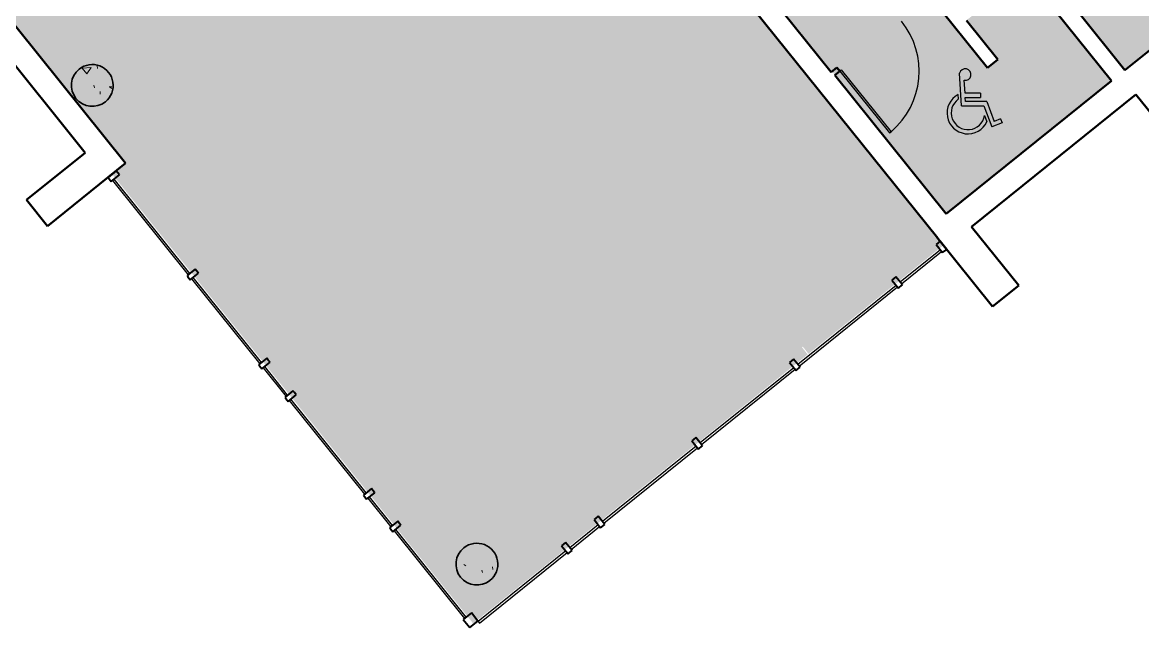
# Model space of a CAD drawing. Extents: x 69237155 to 69239788, y 27657308 to 27659623.
# Drawn here: x 69238387 to 69238923, y 27657689 to 27657979 of the extents above; entities that cross this region are included whole.
import ezdxf

# ---------------------------------------------------------------- set-up
doc = ezdxf.new("R2010")
doc.units = 0
doc.header["$LTSCALE"] = 100
doc.header["$MEASUREMENT"] = 0
doc.layers.get('0').update_dxf_attribs({"linetype": 'CONTINUOUS'})
for name, color, linetype in [('A-COLS', 5, 'CONTINUOUS'), ('A-DOOR', 2, 'CONTINUOUS'), ('A-GLAZ', 1, 'CONTINUOUS'), ('A-IDEN-ICON', 4, 'CONTINUOUS'), ('A-WALL', 5, 'CONTINUOUS'), ('Rooms-Category-Color', 7, 'CONTINUOUS'), ('Rooms-College-Color', 7, 'CONTINUOUS'), ('Rooms-Department-Color', 7, 'CONTINUOUS'), ('Rooms-Division-Color', 7, 'CONTINUOUS')]:
    doc.layers.add(name, color=color, linetype=linetype)

# ---------------------------------------------------------------- blocks, each defined once
blk = doc.blocks.new('Panel Door2 - Panel Door_3_-2_ x 7_-8_-5162429-LEVEL 5')
at = {"layer": 'A-DOOR', "color": 7}
for p, q in [((18, 1.06), (18, 39.05)), ((19, 39.05), (18, 39.05)), ((19, 1.06), (19, 39.05)), ((19, 1.06), (18, 1.06))]:
    blk.add_line(p, q, dxfattribs=at)
at = {"layer": 'A-DOOR', "lineweight": 25}
blk.add_arc((19, 1.06), 38, 91.508, 180, dxfattribs=at)
blk = doc.blocks.new('CPHC')
for p, q in [((5.49, 8), (5.01, 15.77)), ((6.31, 11), (6.12, 14.1)), ((10, 11), (6.31, 11)), ((10, 11), (10, 10)), ((4.7, 9.57), (4.63, 10.7)), ((6.37, 10), (10, 10)), ((6.43, 9), (6.37, 10)), ((11.48, 9), (6.43, 9)), ((11.48, 9), (13.31, 4.28)), ((5.49, 8), (10.79, 8)), ((10.79, 8), (12.74, 2.99)), ((10.95, 5.66), (11.53, 4.17)), ((15.18, 3.93), (12.74, 2.99)), ((14.82, 4.87), (13.31, 4.28)), ((14.82, 4.87), (15.18, 3.93))]:
    blk.add_line(p, q)
for centre, radius, start, end in [((6.35, 15.46), 1.38, 260.2584, 166.6451), ((7, 6.3), 5, 118.3454, 334.8586), ((7, 6.3), 4, 125.1719, 350.8537)]:
    blk.add_arc(centre, radius, start, end)

msp = doc.modelspace()

# ---------------------------------------------------------------- hatches: boundary and pattern name
at = {"layer": 'A-COLS', "lineweight": 5}
h = msp.add_hatch(dxfattribs=at)
h.set_pattern_fill('FP_26', color=256, angle=-51.2071, style=0, pattern_type=2)
h.set_pattern_definition([(8.793, (69237985.663, 27658391.618), (19.1337, -19.9577), [2.88, -31.68]), (313.793, (69237985.663, 27658391.618), (15.0201, 25.2405), [2.304, -25.344]), (59.244, (69237987.257, 27658389.955), (34.1539, 5.2822), [2.448, -26.924]), (4.977, (69237990.723, 27658397.396), (26.6445, -31.7803), [4.32, -47.52]), (55.429, (69237992.943, 27658394.748), (51.6444, 4.4977), [3.671, -40.386]), (309.977, (69237990.723, 27658397.396), (51.6445, 4.4976), [3.456, -38.016]), (339.793, (69237992.347, 27658393.422), (7.059, -26.7316), [2.88, -31.68]), (284.793, (69237992.347, 27658393.422), (25.3737, 14.7939), [2.304, -25.344]), (30.244, (69237992.935, 27658391.195), (32.4325, -11.9383), [2.448, -26.924]), (356.2929, (69237985.663, 27658391.618), (8.77226, 9.3093), [1.267, -23.77, 1.267, -24.461, -25.44]), (356.2929, (69237985.663, 27658391.618), (8.77226, 9.3093), [-50.765, 1.267, -24.173]), (326.293, (69237985.663, 27658391.618), (17.57708, 4.7394), [1.267, -13.402, 1.267, -23.194, -9.696]), (326.293, (69237985.663, 27658391.618), (17.57708, 4.7394), [-39.13, 1.267, -8.429]), (286.2929, (69237979.221, 27658397.259), (14.85184, -14.15585), [1.267, -8.333, 1.267, -28.685, -39.744]), (286.2929, (69237979.221, 27658397.259), (14.85184, -14.15585), [-39.552, 1.267, -38.477]), (276.293, (69237976.332, 27658399.79), (19.3809, -11.8611), [1.267, -11.213, 1.267, -18.624, -28.224]), (276.293, (69237976.332, 27658399.79), (19.3809, -11.8611), [-32.371, 1.267, -26.957])])
h.paths.add_polyline_path([(69238413.22, 27657941.7), (69238414.84, 27657940.37), (69238416.7, 27657939.42), (69238418.71, 27657938.87), (69238420.8, 27657938.75), (69238422.87, 27657939.07), (69238424.82, 27657939.81), (69238426.58, 27657940.95), (69238428.06, 27657942.42), (69238429.21, 27657944.17), (69238429.96, 27657946.12), (69238430.3, 27657948.18), (69238430.2, 27657950.27), (69238429.66, 27657952.29), (69238428.72, 27657954.16), (69238427.41, 27657955.79), (69238425.79, 27657957.11), (69238423.93, 27657958.06), (69238421.91, 27657958.61), (69238419.83, 27657958.73), (69238417.76, 27657958.41), (69238415.81, 27657957.67), (69238414.05, 27657956.53), (69238412.56, 27657955.06), (69238411.42, 27657953.31), (69238410.66, 27657951.36), (69238410.33, 27657949.3), (69238410.43, 27657947.21), (69238410.96, 27657945.19), (69238411.91, 27657943.32), (69238412.95, 27657942.02)], flags=0)
h = msp.add_hatch(dxfattribs=at)
h.set_pattern_fill('FP_27', color=256, angle=-51.2071, style=0, pattern_type=2)
h.set_pattern_definition([(8.793, (69237985.663, 27658391.618), (19.1337, -19.9577), [2.88, -31.68]), (313.793, (69237985.663, 27658391.618), (15.0201, 25.2405), [2.304, -25.344]), (59.244, (69237987.258, 27658389.955), (34.1539, 5.28216), [2.448, -26.924]), (4.977, (69237990.723, 27658397.396), (26.6445, -31.7803), [4.32, -47.52]), (55.429, (69237992.943, 27658394.748), (51.6444, 4.4977), [3.671, -40.386]), (309.977, (69237990.723, 27658397.396), (51.6445, 4.4976), [3.456, -38.016]), (339.793, (69237992.347, 27658393.422), (7.059, -26.7316), [2.88, -31.68]), (284.793, (69237992.347, 27658393.422), (25.3737, 14.7939), [2.304, -25.344]), (30.244, (69237992.936, 27658391.194), (32.4325, -11.93826), [2.448, -26.924]), (356.2929, (69237985.663, 27658391.618), (8.77226, 9.3093), [1.267, -23.77, 1.267, -24.461, -25.44]), (356.2929, (69237985.663, 27658391.618), (8.77226, 9.3093), [-50.765, 1.267, -24.173]), (326.2929, (69237985.663, 27658391.618), (17.57708, 4.7394), [1.267, -13.402, 1.267, -23.194, -9.696]), (326.2929, (69237985.663, 27658391.618), (17.57708, 4.7394), [-39.13, 1.267, -8.429]), (286.2929, (69237979.22, 27658397.26), (14.85184, -14.15585), [1.267, -8.333, 1.267, -28.685, -39.744]), (286.2929, (69237979.22, 27658397.26), (14.85184, -14.15585), [-39.552, 1.267, -38.477]), (276.293, (69237976.333, 27658399.79), (19.3809, -11.8611), [1.267, -11.213, 1.267, -18.624, -28.224]), (276.293, (69237976.333, 27658399.79), (19.3809, -11.8611), [-32.371, 1.267, -26.957])])
h.paths.add_polyline_path([(69238597.24, 27657712.76), (69238598.86, 27657711.44), (69238600.72, 27657710.48), (69238602.73, 27657709.93), (69238604.82, 27657709.82), (69238606.89, 27657710.14), (69238608.84, 27657710.88), (69238610.64, 27657712.05), (69238612.08, 27657713.48), (69238613.23, 27657715.23), (69238613.98, 27657717.18), (69238614.32, 27657719.25), (69238614.22, 27657721.33), (69238613.68, 27657723.36), (69238612.74, 27657725.22), (69238611.43, 27657726.85), (69238609.81, 27657728.17), (69238607.95, 27657729.13), (69238605.93, 27657729.68), (69238603.85, 27657729.79), (69238601.78, 27657729.47), (69238599.83, 27657728.73), (69238598.07, 27657727.6), (69238596.59, 27657726.13), (69238595.44, 27657724.38), (69238594.69, 27657722.43), (69238594.35, 27657720.36), (69238594.45, 27657718.28), (69238594.99, 27657716.26), (69238595.93, 27657714.39), (69238597.12, 27657712.9)], flags=0)
at = {"layer": 'Rooms-Category-Color', "true_color": 0xadadad}
msp.add_hatch(color=253, dxfattribs=at).paths.add_polyline_path([(69238751.33, 27658274.73), (69238782.07, 27658299.44), (69238785.67, 27658294.96), (69238766.48, 27658279.53), (69238826.74, 27658204.56), (69238829.72, 27658200.86), (69238848.91, 27658216.29), (69238910.23, 27658140), (69238903.8, 27658134.83), (69238868.95, 27658178.19), (69238846.4, 27658206.25), (69238828.74, 27658192.06), (69238827.84, 27658191.33), (69238814.44, 27658180.56), (69238837, 27658152.5), (69238871.85, 27658109.14), (69238865.42, 27658103.97), (69238830.57, 27658147.33), (69238808.01, 27658175.39), (69238776.06, 27658149.7), (69238798.61, 27658121.64), (69238833.46, 27658078.29), (69238827.03, 27658073.12), (69238792.18, 27658116.48), (69238769.62, 27658144.53), (69238737.67, 27658118.85), (69238760.22, 27658090.79), (69238795.07, 27658047.43), (69238788.64, 27658042.26), (69238753.79, 27658085.62), (69238731.24, 27658113.68), (69238699.28, 27658087.99), (69238721.84, 27658059.93), (69238756.03, 27658017.41), (69238736.8, 27658001.95), (69238774.9, 27657954.56), (69238774.9, 27657954.56), (69238828.88, 27657887.4), (69238879.1, 27657927.76), (69238907.94, 27657950.95), (69238866.59, 27658002.39), (69238838.53, 27657979.83), (69238853.57, 27657961.13), (69238848.7, 27657957.21), (69238821.69, 27657990.81), (69238861.05, 27658022.44), (69238891.82, 27657984.17), (69238891.82, 27657984.17), (69238914.37, 27657956.11), (69238945.94, 27657981.49), (69238923.38, 27658009.55), (69238891.95, 27658048.65), (69238898.38, 27658053.81), (69238933.27, 27658010.41), (69238933.27, 27658010.41), (69238955.83, 27657982.35), (69238987.39, 27658007.72), (69238964.83, 27658035.78), (69238964.84, 27658035.78), (69238930.61, 27658078.36), (69238948.35, 27658092.61), (69238948.03, 27658093), (69238961.09, 27658103.5), (69238969.46, 27658093.08), (69239022.58, 27658135.77), (69238970.59, 27658200.47), (69238950.73, 27658184.5), (69238946.03, 27658190.35), (69238961.94, 27658203.14), (69238918.71, 27658256.92), (69238918.32, 27658256.61), (69238913.93, 27658262.07), (69238898.41, 27658249.59), (69238894.49, 27658254.46), (69238913.76, 27658269.96), (69238850.26, 27658348.96), (69238831.03, 27658333.5), (69238827.12, 27658338.37), (69238846.69, 27658354.1), (69238810.58, 27658399.02), (69238791.16, 27658383.41), (69238787.56, 27658387.89), (69238787.37, 27658387.73), (69238787.25, 27658388.28), (69238806.33, 27658403.61), (69238748.84, 27658475.13), (69238729.57, 27658459.63), (69238725.92, 27658464.08), (69238725.97, 27658464.11), (69238746.22, 27658480.39), (69238682.04, 27658560.23), (69238615.47, 27658506.71), (69238633.04, 27658484.85), (69238683.24, 27658422.39), (69238664.05, 27658406.96), (69238720.2, 27658337.11), (69238739.39, 27658352.54), (69238743.31, 27658347.67), (69238712.59, 27658322.97), (69238710.94, 27658325.02), (69238655.73, 27658393.71), (69238627.67, 27658371.15), (69238685.19, 27658299.59), (69238680.32, 27658295.68), (69238622.8, 27658367.24), (69238589.68, 27658340.61), (69238647.2, 27658269.05), (69238642.33, 27658265.13), (69238584.81, 27658336.69), (69238551.68, 27658310.07), (69238609.2, 27658238.51), (69238604.33, 27658234.59), (69238546.81, 27658306.15), (69238513.69, 27658279.53), (69238571.21, 27658207.97), (69238571.21, 27658207.97), (69238608.64, 27658161.4), (69238608.64, 27658161.4), (69238666.28, 27658089.68), (69238699.41, 27658116.31), (69238641.77, 27658188.02), (69238646.64, 27658191.94), (69238704.28, 27658120.23), (69238737.4, 27658146.85), (69238679.76, 27658218.56), (69238684.63, 27658222.48), (69238742.27, 27658150.77), (69238808.31, 27658203.85), (69238752.98, 27658272.69)])
at = {"layer": 'Rooms-Category-Color', "true_color": 0xffe090}
msp.add_hatch(color=41, dxfattribs=at).paths.add_polyline_path([(69238407.46, 27657947.31), (69238416.15, 27657936.5), (69238436.24, 27657911.51), (69238429.81, 27657906.34), (69238602.55, 27657691.44), (69238762.6, 27657820.1), (69238759.91, 27657823.45), (69238760.3, 27657823.77), (69238762.99, 27657820.41), (69238827.55, 27657872.3), (69238726.97, 27657997.42), (69238669.15, 27658069.35), (69238659.39, 27658081.5), (69238503.74, 27658275.14), (69238496.95, 27658283.58), (69238496.95, 27658283.58), (69238491.6, 27658290.23), (69238475.61, 27658310.13), (69238424.57, 27658269.1), (69238264.83, 27658140.7), (69238197.76, 27658086.79), (69238173.98, 27658067.67), (69238265.48, 27657987.55), (69238270.45, 27657983.21), (69238288.5, 27657967.39), (69238291.53, 27657964.75), (69238318.44, 27657986.38), (69238318.44, 27657986.38), (69238372.93, 27658030.18), (69238376.21, 27658026.08), (69238356.73, 27658010.42)])
at = {"layer": 'Rooms-College-Color', "true_color": 0xadadad}
for points in [[(69238751.33, 27658274.73), (69238782.07, 27658299.44), (69238785.67, 27658294.96), (69238766.48, 27658279.53), (69238826.74, 27658204.56), (69238829.72, 27658200.86), (69238848.91, 27658216.29), (69238910.23, 27658140), (69238903.8, 27658134.83), (69238868.95, 27658178.19), (69238846.4, 27658206.25), (69238828.74, 27658192.06), (69238827.84, 27658191.33), (69238814.44, 27658180.56), (69238837, 27658152.5), (69238871.85, 27658109.14), (69238865.42, 27658103.97), (69238830.57, 27658147.33), (69238808.01, 27658175.39), (69238776.06, 27658149.7), (69238798.61, 27658121.64), (69238833.46, 27658078.29), (69238827.03, 27658073.12), (69238792.18, 27658116.48), (69238769.62, 27658144.53), (69238737.67, 27658118.85), (69238760.22, 27658090.79), (69238795.07, 27658047.43), (69238788.64, 27658042.26), (69238753.79, 27658085.62), (69238731.24, 27658113.68), (69238699.28, 27658087.99), (69238721.84, 27658059.93), (69238756.03, 27658017.41), (69238736.8, 27658001.95), (69238774.9, 27657954.56), (69238774.9, 27657954.56), (69238828.88, 27657887.4), (69238879.1, 27657927.76), (69238907.94, 27657950.95), (69238866.59, 27658002.39), (69238838.53, 27657979.83), (69238853.57, 27657961.13), (69238848.7, 27657957.21), (69238821.69, 27657990.81), (69238861.05, 27658022.44), (69238891.82, 27657984.17), (69238891.82, 27657984.17), (69238914.37, 27657956.11), (69238945.94, 27657981.49), (69238923.38, 27658009.55), (69238891.95, 27658048.65), (69238898.38, 27658053.81), (69238933.27, 27658010.41), (69238933.27, 27658010.41), (69238955.83, 27657982.35), (69238987.39, 27658007.72), (69238964.83, 27658035.78), (69238964.84, 27658035.78), (69238930.61, 27658078.36), (69238948.35, 27658092.61), (69238948.03, 27658093), (69238961.09, 27658103.5), (69238969.46, 27658093.08), (69239022.58, 27658135.77), (69238970.59, 27658200.47), (69238950.73, 27658184.5), (69238946.03, 27658190.35), (69238961.94, 27658203.14), (69238918.71, 27658256.92), (69238918.32, 27658256.61), (69238913.93, 27658262.07), (69238898.41, 27658249.59), (69238894.49, 27658254.46), (69238913.76, 27658269.96), (69238850.26, 27658348.96), (69238831.03, 27658333.5), (69238827.12, 27658338.37), (69238846.69, 27658354.1), (69238810.58, 27658399.02), (69238791.16, 27658383.41), (69238787.56, 27658387.89), (69238787.37, 27658387.73), (69238787.25, 27658388.28), (69238806.33, 27658403.61), (69238748.84, 27658475.13), (69238729.57, 27658459.63), (69238725.92, 27658464.08), (69238725.97, 27658464.11), (69238746.22, 27658480.39), (69238682.04, 27658560.23), (69238615.47, 27658506.71), (69238633.04, 27658484.85), (69238683.24, 27658422.39), (69238664.05, 27658406.96), (69238720.2, 27658337.11), (69238739.39, 27658352.54), (69238743.31, 27658347.67), (69238712.59, 27658322.97), (69238710.94, 27658325.02), (69238655.73, 27658393.71), (69238627.67, 27658371.15), (69238685.19, 27658299.59), (69238680.32, 27658295.68), (69238622.8, 27658367.24), (69238589.68, 27658340.61), (69238647.2, 27658269.05), (69238642.33, 27658265.13), (69238584.81, 27658336.69), (69238551.68, 27658310.07), (69238609.2, 27658238.51), (69238604.33, 27658234.59), (69238546.81, 27658306.15), (69238513.69, 27658279.53), (69238571.21, 27658207.97), (69238571.21, 27658207.97), (69238608.64, 27658161.4), (69238608.64, 27658161.4), (69238666.28, 27658089.68), (69238699.41, 27658116.31), (69238641.77, 27658188.02), (69238646.64, 27658191.94), (69238704.28, 27658120.23), (69238737.4, 27658146.85), (69238679.76, 27658218.56), (69238684.63, 27658222.48), (69238742.27, 27658150.77), (69238808.31, 27658203.85), (69238752.98, 27658272.69)], [(69238407.46, 27657947.31), (69238416.15, 27657936.5), (69238436.24, 27657911.51), (69238429.81, 27657906.34), (69238602.55, 27657691.44), (69238762.6, 27657820.1), (69238759.91, 27657823.45), (69238760.3, 27657823.77), (69238762.99, 27657820.41), (69238827.55, 27657872.3), (69238726.97, 27657997.42), (69238669.15, 27658069.35), (69238659.39, 27658081.5), (69238503.74, 27658275.14), (69238496.95, 27658283.58), (69238496.95, 27658283.58), (69238491.6, 27658290.23), (69238475.61, 27658310.13), (69238424.57, 27658269.1), (69238264.83, 27658140.7), (69238197.76, 27658086.79), (69238173.98, 27658067.67), (69238265.48, 27657987.55), (69238270.45, 27657983.21), (69238288.5, 27657967.39), (69238291.53, 27657964.75), (69238318.44, 27657986.38), (69238318.44, 27657986.38), (69238372.93, 27658030.18), (69238376.21, 27658026.08), (69238356.73, 27658010.42)]]:
    msp.add_hatch(color=253, dxfattribs=at).paths.add_polyline_path(points)
at = {"layer": 'Rooms-Department-Color', "true_color": 0xacacac}
msp.add_hatch(color=253, dxfattribs=at).paths.add_polyline_path([(69238751.33, 27658274.73), (69238782.07, 27658299.44), (69238785.67, 27658294.96), (69238766.48, 27658279.53), (69238826.74, 27658204.56), (69238829.72, 27658200.86), (69238848.91, 27658216.29), (69238910.23, 27658140), (69238903.8, 27658134.83), (69238868.95, 27658178.19), (69238846.4, 27658206.25), (69238828.74, 27658192.06), (69238827.84, 27658191.33), (69238814.44, 27658180.56), (69238837, 27658152.5), (69238871.85, 27658109.14), (69238865.42, 27658103.97), (69238830.57, 27658147.33), (69238808.01, 27658175.39), (69238776.06, 27658149.7), (69238798.61, 27658121.64), (69238833.46, 27658078.29), (69238827.03, 27658073.12), (69238792.18, 27658116.48), (69238769.62, 27658144.53), (69238737.67, 27658118.85), (69238760.22, 27658090.79), (69238795.07, 27658047.43), (69238788.64, 27658042.26), (69238753.79, 27658085.62), (69238731.24, 27658113.68), (69238699.28, 27658087.99), (69238721.84, 27658059.93), (69238756.03, 27658017.41), (69238736.8, 27658001.95), (69238774.9, 27657954.56), (69238774.9, 27657954.56), (69238828.88, 27657887.4), (69238879.1, 27657927.76), (69238907.94, 27657950.95), (69238866.59, 27658002.39), (69238838.53, 27657979.83), (69238853.57, 27657961.13), (69238848.7, 27657957.21), (69238821.69, 27657990.81), (69238861.05, 27658022.44), (69238891.82, 27657984.17), (69238891.82, 27657984.17), (69238914.37, 27657956.11), (69238945.94, 27657981.49), (69238923.38, 27658009.55), (69238891.95, 27658048.65), (69238898.38, 27658053.81), (69238933.27, 27658010.41), (69238933.27, 27658010.41), (69238955.83, 27657982.35), (69238987.39, 27658007.72), (69238964.83, 27658035.78), (69238964.84, 27658035.78), (69238930.61, 27658078.36), (69238948.35, 27658092.61), (69238948.03, 27658093), (69238961.09, 27658103.5), (69238969.46, 27658093.08), (69239022.58, 27658135.77), (69238970.59, 27658200.47), (69238950.73, 27658184.5), (69238946.03, 27658190.35), (69238961.94, 27658203.14), (69238918.71, 27658256.92), (69238918.32, 27658256.61), (69238913.93, 27658262.07), (69238898.41, 27658249.59), (69238894.49, 27658254.46), (69238913.76, 27658269.96), (69238850.26, 27658348.96), (69238831.03, 27658333.5), (69238827.12, 27658338.37), (69238846.69, 27658354.1), (69238810.58, 27658399.02), (69238791.16, 27658383.41), (69238787.56, 27658387.89), (69238787.37, 27658387.73), (69238787.25, 27658388.28), (69238806.33, 27658403.61), (69238748.84, 27658475.13), (69238729.57, 27658459.63), (69238725.92, 27658464.08), (69238725.97, 27658464.11), (69238746.22, 27658480.39), (69238682.04, 27658560.23), (69238615.47, 27658506.71), (69238633.04, 27658484.85), (69238683.24, 27658422.39), (69238664.05, 27658406.96), (69238720.2, 27658337.11), (69238739.39, 27658352.54), (69238743.31, 27658347.67), (69238712.59, 27658322.97), (69238710.94, 27658325.02), (69238655.73, 27658393.71), (69238627.67, 27658371.15), (69238685.19, 27658299.59), (69238680.32, 27658295.68), (69238622.8, 27658367.24), (69238589.68, 27658340.61), (69238647.2, 27658269.05), (69238642.33, 27658265.13), (69238584.81, 27658336.69), (69238551.68, 27658310.07), (69238609.2, 27658238.51), (69238604.33, 27658234.59), (69238546.81, 27658306.15), (69238513.69, 27658279.53), (69238571.21, 27658207.97), (69238571.21, 27658207.97), (69238608.64, 27658161.4), (69238608.64, 27658161.4), (69238666.28, 27658089.68), (69238699.41, 27658116.31), (69238641.77, 27658188.02), (69238646.64, 27658191.94), (69238704.28, 27658120.23), (69238737.4, 27658146.85), (69238679.76, 27658218.56), (69238684.63, 27658222.48), (69238742.27, 27658150.77), (69238808.31, 27658203.85), (69238752.98, 27658272.69)])
at = {"layer": 'Rooms-Department-Color', "true_color": 0x604aed}
msp.add_hatch(color=173, dxfattribs=at).paths.add_polyline_path([(69238407.46, 27657947.31), (69238416.15, 27657936.5), (69238436.24, 27657911.51), (69238429.81, 27657906.34), (69238602.55, 27657691.44), (69238762.6, 27657820.1), (69238759.91, 27657823.45), (69238760.3, 27657823.77), (69238762.99, 27657820.41), (69238827.55, 27657872.3), (69238726.97, 27657997.42), (69238669.15, 27658069.35), (69238659.39, 27658081.5), (69238503.74, 27658275.14), (69238496.95, 27658283.58), (69238496.95, 27658283.58), (69238491.6, 27658290.23), (69238475.61, 27658310.13), (69238424.57, 27658269.1), (69238264.83, 27658140.7), (69238197.76, 27658086.79), (69238173.98, 27658067.67), (69238265.48, 27657987.55), (69238270.45, 27657983.21), (69238288.5, 27657967.39), (69238291.53, 27657964.75), (69238318.44, 27657986.38), (69238318.44, 27657986.38), (69238372.93, 27658030.18), (69238376.21, 27658026.08), (69238356.73, 27658010.42)])
at = {"layer": 'Rooms-Division-Color', "true_color": 0xadadad}
msp.add_hatch(color=253, dxfattribs=at).paths.add_polyline_path([(69238751.33, 27658274.73), (69238782.07, 27658299.44), (69238785.67, 27658294.96), (69238766.48, 27658279.53), (69238826.74, 27658204.56), (69238829.72, 27658200.86), (69238848.91, 27658216.29), (69238910.23, 27658140), (69238903.8, 27658134.83), (69238868.95, 27658178.19), (69238846.4, 27658206.25), (69238828.74, 27658192.06), (69238827.84, 27658191.33), (69238814.44, 27658180.56), (69238837, 27658152.5), (69238871.85, 27658109.14), (69238865.42, 27658103.97), (69238830.57, 27658147.33), (69238808.01, 27658175.39), (69238776.06, 27658149.7), (69238798.61, 27658121.64), (69238833.46, 27658078.29), (69238827.03, 27658073.12), (69238792.18, 27658116.48), (69238769.62, 27658144.53), (69238737.67, 27658118.85), (69238760.22, 27658090.79), (69238795.07, 27658047.43), (69238788.64, 27658042.26), (69238753.79, 27658085.62), (69238731.24, 27658113.68), (69238699.28, 27658087.99), (69238721.84, 27658059.93), (69238756.03, 27658017.41), (69238736.8, 27658001.95), (69238774.9, 27657954.56), (69238774.9, 27657954.56), (69238828.88, 27657887.4), (69238879.1, 27657927.76), (69238907.94, 27657950.95), (69238866.59, 27658002.39), (69238838.53, 27657979.83), (69238853.57, 27657961.13), (69238848.7, 27657957.21), (69238821.69, 27657990.81), (69238861.05, 27658022.44), (69238891.82, 27657984.17), (69238891.82, 27657984.17), (69238914.37, 27657956.11), (69238945.94, 27657981.49), (69238923.38, 27658009.55), (69238891.95, 27658048.65), (69238898.38, 27658053.81), (69238933.27, 27658010.41), (69238933.27, 27658010.41), (69238955.83, 27657982.35), (69238987.39, 27658007.72), (69238964.83, 27658035.78), (69238964.84, 27658035.78), (69238930.61, 27658078.36), (69238948.35, 27658092.61), (69238948.03, 27658093), (69238961.09, 27658103.5), (69238969.46, 27658093.08), (69239022.58, 27658135.77), (69238970.59, 27658200.47), (69238950.73, 27658184.5), (69238946.03, 27658190.35), (69238961.94, 27658203.14), (69238918.71, 27658256.92), (69238918.32, 27658256.61), (69238913.93, 27658262.07), (69238898.41, 27658249.59), (69238894.49, 27658254.46), (69238913.76, 27658269.96), (69238850.26, 27658348.96), (69238831.03, 27658333.5), (69238827.12, 27658338.37), (69238846.69, 27658354.1), (69238810.58, 27658399.02), (69238791.16, 27658383.41), (69238787.56, 27658387.89), (69238787.37, 27658387.73), (69238787.25, 27658388.28), (69238806.33, 27658403.61), (69238748.84, 27658475.13), (69238729.57, 27658459.63), (69238725.92, 27658464.08), (69238725.97, 27658464.11), (69238746.22, 27658480.39), (69238682.04, 27658560.23), (69238615.47, 27658506.71), (69238633.04, 27658484.85), (69238683.24, 27658422.39), (69238664.05, 27658406.96), (69238720.2, 27658337.11), (69238739.39, 27658352.54), (69238743.31, 27658347.67), (69238712.59, 27658322.97), (69238710.94, 27658325.02), (69238655.73, 27658393.71), (69238627.67, 27658371.15), (69238685.19, 27658299.59), (69238680.32, 27658295.68), (69238622.8, 27658367.24), (69238589.68, 27658340.61), (69238647.2, 27658269.05), (69238642.33, 27658265.13), (69238584.81, 27658336.69), (69238551.68, 27658310.07), (69238609.2, 27658238.51), (69238604.33, 27658234.59), (69238546.81, 27658306.15), (69238513.69, 27658279.53), (69238571.21, 27658207.97), (69238571.21, 27658207.97), (69238608.64, 27658161.4), (69238608.64, 27658161.4), (69238666.28, 27658089.68), (69238699.41, 27658116.31), (69238641.77, 27658188.02), (69238646.64, 27658191.94), (69238704.28, 27658120.23), (69238737.4, 27658146.85), (69238679.76, 27658218.56), (69238684.63, 27658222.48), (69238742.27, 27658150.77), (69238808.31, 27658203.85), (69238752.98, 27658272.69)])
at = {"layer": 'Rooms-Division-Color', "true_color": 0x604aed}
msp.add_hatch(color=173, dxfattribs=at).paths.add_polyline_path([(69238407.46, 27657947.31), (69238416.15, 27657936.5), (69238436.24, 27657911.51), (69238429.81, 27657906.34), (69238602.55, 27657691.44), (69238762.6, 27657820.1), (69238759.91, 27657823.45), (69238760.3, 27657823.77), (69238762.99, 27657820.41), (69238827.55, 27657872.3), (69238726.97, 27657997.42), (69238669.15, 27658069.35), (69238659.39, 27658081.5), (69238503.74, 27658275.14), (69238496.95, 27658283.58), (69238496.95, 27658283.58), (69238491.6, 27658290.23), (69238475.61, 27658310.13), (69238424.57, 27658269.1), (69238264.83, 27658140.7), (69238197.76, 27658086.79), (69238173.98, 27658067.67), (69238265.48, 27657987.55), (69238270.45, 27657983.21), (69238288.5, 27657967.39), (69238291.53, 27657964.75), (69238318.44, 27657986.38), (69238318.44, 27657986.38), (69238372.93, 27658030.18), (69238376.21, 27658026.08), (69238356.73, 27658010.42)])

# ---------------------------------------------------------------- linework, layer by layer
at = {"layer": 'A-COLS', "lineweight": 35}
for centre, start, end in [((69238420.31, 27657948.74), 128.7929, 308.7929), ((69238420.31, 27657948.74), 308.7929, 128.7929), ((69238604.33, 27657719.81), 128.7929, 308.7929), ((69238604.33, 27657719.81), 308.7929, 128.7929)]:
    msp.add_arc(centre, 10, start, end, dxfattribs=at)
at = {"layer": 'A-GLAZ', "lineweight": 40, "extrusion": (0, 0, -1)}
for p, q in [((69238431.76, 27657907.9), (69238427.86, 27657904.77)), ((69238433.32, 27657905.96), (69238431.76, 27657907.9)), ((69238427.86, 27657904.77), (69238429.43, 27657902.82)), ((69238429.43, 27657902.82), (69238433.32, 27657905.96)), ((69238469.54, 27657860.9), (69238465.64, 27657857.77)), ((69238467.21, 27657855.82), (69238471.11, 27657858.95)), ((69238470.24, 27657860.02), (69238469.54, 27657860.9)), ((69238471.11, 27657858.95), (69238470.24, 27657860.02)), ((69238465.64, 27657857.77), (69238466.11, 27657857.18)), ((69238466.11, 27657857.18), (69238466.74, 27657856.4)), ((69238466.74, 27657856.4), (69238467.21, 27657855.82)), ((69238803.75, 27657856.38), (69238802.87, 27657855.67)), ((69238802.87, 27657855.67), (69238806, 27657851.78)), ((69238804.82, 27657857.24), (69238803.75, 27657856.38)), ((69238807.95, 27657853.34), (69238804.82, 27657857.24)), ((69238806, 27657851.78), (69238806.59, 27657852.25)), ((69238806.59, 27657852.25), (69238807.37, 27657852.87)), ((69238807.37, 27657852.87), (69238807.95, 27657853.34)), ((69238503.8, 27657818.28), (69238499.9, 27657815.15)), ((69238501.46, 27657813.2), (69238505.36, 27657816.34)), ((69238504.5, 27657817.41), (69238503.8, 27657818.28)), ((69238505.36, 27657816.34), (69238504.5, 27657817.41)), ((69238754.77, 27657817.01), (69238753.9, 27657816.31)), ((69238753.9, 27657816.31), (69238757.03, 27657812.41)), ((69238755.85, 27657817.87), (69238754.77, 27657817.01)), ((69238758.98, 27657813.98), (69238755.85, 27657817.87)), ((69238499.9, 27657815.15), (69238500.37, 27657814.57)), ((69238500.37, 27657814.57), (69238500.99, 27657813.79)), ((69238500.99, 27657813.79), (69238501.46, 27657813.2)), ((69238757.03, 27657812.41), (69238757.61, 27657812.88)), ((69238757.61, 27657812.88), (69238758.39, 27657813.51)), ((69238758.39, 27657813.51), (69238758.98, 27657813.98)), ((69238516.33, 27657802.7), (69238512.43, 27657799.56)), ((69238513.99, 27657797.62), (69238517.89, 27657800.75)), ((69238517.03, 27657801.82), (69238516.33, 27657802.7)), ((69238517.89, 27657800.75), (69238517.03, 27657801.82)), ((69238512.43, 27657799.56), (69238512.9, 27657798.98)), ((69238512.9, 27657798.98), (69238513.52, 27657798.2)), ((69238513.52, 27657798.2), (69238513.99, 27657797.62)), ((69238708.03, 27657779.44), (69238707.15, 27657778.73)), ((69238707.15, 27657778.73), (69238710.29, 27657774.84)), ((69238709.1, 27657780.3), (69238708.03, 27657779.44)), ((69238712.23, 27657776.4), (69238709.1, 27657780.3)), ((69238710.29, 27657774.84), (69238710.87, 27657775.31)), ((69238710.87, 27657775.31), (69238711.65, 27657775.93)), ((69238711.65, 27657775.93), (69238712.23, 27657776.4)), ((69238553.92, 27657755.93), (69238550.02, 27657752.8)), ((69238550.02, 27657752.8), (69238550.49, 27657752.21)), ((69238550.49, 27657752.21), (69238551.12, 27657751.43)), ((69238551.59, 27657750.85), (69238555.48, 27657753.98)), ((69238554.62, 27657755.05), (69238553.92, 27657755.93)), ((69238555.48, 27657753.98), (69238554.62, 27657755.05)), ((69238551.12, 27657751.43), (69238551.59, 27657750.85)), ((69238661.27, 27657741.85), (69238660.39, 27657741.14)), ((69238660.39, 27657741.14), (69238663.52, 27657737.25)), ((69238662.34, 27657742.71), (69238661.27, 27657741.85)), ((69238665.47, 27657738.81), (69238662.34, 27657742.71)), ((69238566.45, 27657740.34), (69238562.55, 27657737.21)), ((69238562.55, 27657737.21), (69238563.02, 27657736.63)), ((69238563.02, 27657736.63), (69238563.65, 27657735.85)), ((69238563.65, 27657735.85), (69238564.12, 27657735.26)), ((69238564.12, 27657735.26), (69238568.01, 27657738.39)), ((69238567.15, 27657739.47), (69238566.45, 27657740.34)), ((69238568.01, 27657738.39), (69238567.15, 27657739.47)), ((69238663.52, 27657737.25), (69238664.11, 27657737.72)), ((69238664.11, 27657737.72), (69238664.89, 27657738.34)), ((69238664.89, 27657738.34), (69238665.47, 27657738.81)), ((69238645.7, 27657729.34), (69238644.82, 27657728.63)), ((69238644.82, 27657728.63), (69238647.96, 27657724.74)), ((69238646.77, 27657730.2), (69238645.7, 27657729.34)), ((69238649.9, 27657726.3), (69238646.77, 27657730.2)), ((69238647.96, 27657724.74), (69238648.54, 27657725.21)), ((69238648.54, 27657725.21), (69238649.32, 27657725.83)), ((69238649.32, 27657725.83), (69238649.9, 27657726.3))]:
    msp.add_line(p, q, dxfattribs=at)
at = {"layer": 'A-GLAZ'}
for p, q in [((69238430.79, 27657903.92), (69238430.01, 27657903.29)), ((69238430.01, 27657903.29), (69238466.23, 27657858.24)), ((69238467.01, 27657858.87), (69238430.79, 27657903.92)), ((69238826.07, 27657870.15), (69238806.85, 27657854.71)), ((69238826.69, 27657869.37), (69238826.07, 27657870.15)), ((69238807.48, 27657853.93), (69238826.69, 27657869.37)), ((69238466.23, 27657858.24), (69238467.01, 27657858.87)), ((69238468.57, 27657856.92), (69238467.79, 27657856.29)), ((69238467.79, 27657856.29), (69238500.48, 27657815.62)), ((69238501.26, 27657816.25), (69238468.57, 27657856.92)), ((69238806.85, 27657854.71), (69238807.48, 27657853.93)), ((69238804.91, 27657853.14), (69238757.88, 27657815.34)), ((69238758.51, 27657814.56), (69238805.53, 27657852.36)), ((69238805.53, 27657852.36), (69238804.91, 27657853.14)), ((69238500.48, 27657815.62), (69238501.26, 27657816.25)), ((69238502.83, 27657814.3), (69238502.05, 27657813.67)), ((69238502.05, 27657813.67), (69238513.01, 27657800.03)), ((69238513.79, 27657800.66), (69238502.83, 27657814.3)), ((69238755.93, 27657813.77), (69238711.14, 27657777.77)), ((69238711.76, 27657776.99), (69238756.56, 27657813)), ((69238756.56, 27657813), (69238755.93, 27657813.77)), ((69238757.88, 27657815.34), (69238758.51, 27657814.56)), ((69238513.01, 27657800.03), (69238513.79, 27657800.66)), ((69238515.36, 27657798.71), (69238514.58, 27657798.08)), ((69238514.58, 27657798.08), (69238550.6, 27657753.27)), ((69238551.38, 27657753.9), (69238515.36, 27657798.71)), ((69238709.19, 27657776.2), (69238664.37, 27657740.18)), ((69238665, 27657739.4), (69238709.82, 27657775.42)), ((69238709.82, 27657775.42), (69238709.19, 27657776.2)), ((69238711.14, 27657777.77), (69238711.76, 27657776.99)), ((69238550.6, 27657753.27), (69238551.38, 27657753.9)), ((69238552.95, 27657751.95), (69238552.17, 27657751.32)), ((69238563.91, 27657738.31), (69238552.95, 27657751.95)), ((69238552.17, 27657751.32), (69238563.13, 27657737.68)), ((69238563.13, 27657737.68), (69238563.91, 27657738.31)), ((69238565.48, 27657736.36), (69238564.7, 27657735.73)), ((69238564.7, 27657735.73), (69238598.37, 27657693.84)), ((69238599.15, 27657694.46), (69238565.48, 27657736.36)), ((69238662.42, 27657738.61), (69238648.81, 27657727.67)), ((69238649.43, 27657726.89), (69238663.05, 27657737.83)), ((69238663.05, 27657737.83), (69238662.42, 27657738.61)), ((69238664.37, 27657740.18), (69238665, 27657739.4)), ((69238646.86, 27657726.1), (69238604.96, 27657692.42)), ((69238605.59, 27657691.64), (69238647.49, 27657725.32)), ((69238647.49, 27657725.32), (69238646.86, 27657726.1)), ((69238648.81, 27657727.67), (69238649.43, 27657726.89)), ((69238598.37, 27657693.84), (69238599.15, 27657694.46)), ((69238604.96, 27657692.42), (69238604.82, 27657692.6)), ((69238604.96, 27657692.42), (69238605.59, 27657691.64))]:
    msp.add_line(p, q, dxfattribs=at)
at = {"layer": 'A-GLAZ', "lineweight": 40}
for p, q in [((69238825.98, 27657874.25), (69238824.03, 27657872.68)), ((69238824.03, 27657872.68), (69238827.16, 27657868.79)), ((69238829.11, 27657870.35), (69238825.98, 27657874.25)), ((69238827.16, 27657868.79), (69238829.11, 27657870.35)), ((69238601.69, 27657696.5), (69238597.79, 27657693.37)), ((69238597.79, 27657693.37), (69238600.92, 27657689.47)), ((69238604.82, 27657692.6), (69238601.69, 27657696.5)), ((69238600.92, 27657689.47), (69238604.82, 27657692.6))]:
    msp.add_line(p, q, dxfattribs=at)
at = {"layer": 'A-WALL', "lineweight": 50}
for p, q in [((69238496.95, 27658283.58), (69238824.85, 27657875.66)), ((69238436.24, 27657911.51), (69238356.73, 27658010.42)), ((69238349.48, 27658000.43), (69238416.93, 27657916.52)), ((69238773.84, 27657955.07), (69238737.74, 27657999.98)), ((69238866.59, 27658002.39), (69238907.94, 27657950.95)), ((69238821.69, 27657990.81), (69238848.7, 27657957.21)), ((69238914.37, 27657956.11), (69238891.82, 27657984.17)), ((69238853.57, 27657961.13), (69238838.53, 27657979.83)), ((69238945.94, 27657981.49), (69238914.37, 27657956.11)), ((69238848.7, 27657957.21), (69238853.57, 27657961.13)), ((69238776.57, 27657957.26), (69238773.84, 27657955.07)), ((69238775.57, 27657953.73), (69238777.9, 27657955.61)), ((69238777.9, 27657955.61), (69238776.57, 27657957.26)), ((69238828.88, 27657887.4), (69238775.57, 27657953.73)), ((69238907.94, 27657950.95), (69238828.88, 27657887.4)), ((69238841, 27657881.1), (69238919.66, 27657944.33)), ((69238919.66, 27657944.33), (69238957.42, 27657897.35)), ((69238416.93, 27657916.52), (69238388.87, 27657893.96)), ((69238398.89, 27657881.49), (69238436.24, 27657911.51)), ((69238388.87, 27657893.96), (69238398.89, 27657881.49)), ((69238863.56, 27657853.04), (69238841, 27657881.1)), ((69238824.46, 27657876.14), (69238851.09, 27657843.02)), ((69238851.09, 27657843.02), (69238863.56, 27657853.04))]:
    msp.add_line(p, q, dxfattribs=at)

# ---------------------------------------------------------------- block references
at = {"layer": 'A-DOOR', "rotation": 218.7927353023495}
msp.add_blockref('Panel Door2 - Panel Door_3_-2_ x 7_-8_-5162429-LEVEL 5', (69238792.05, 27657968.34), dxfattribs=at)
at = {"layer": 'A-IDEN-ICON', "xscale": 2, "yscale": 2, "zscale": 2}
msp.add_blockref('CPHC', (69238825.27, 27657922.99), dxfattribs=at)

doc.saveas('drawing.dxf')
